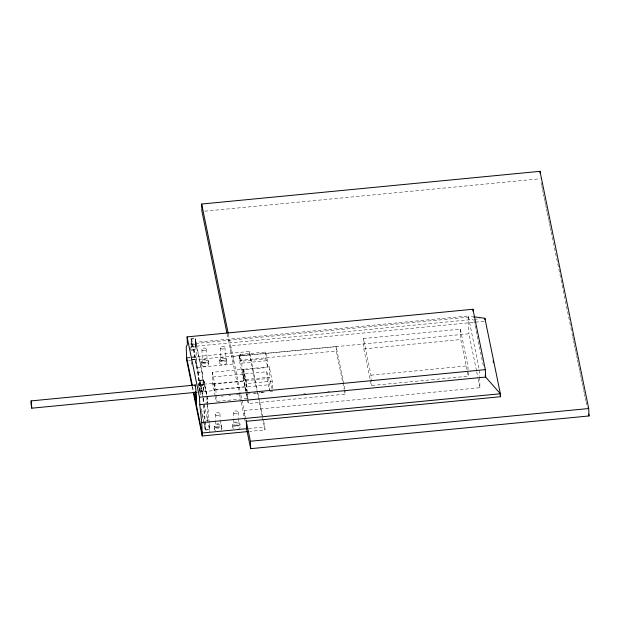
<?xml version="1.0" encoding="UTF-8"?>
<svg xmlns="http://www.w3.org/2000/svg" width="620" height="620" viewBox="0 0 620 620"><rect width="100%" height="100%" fill="white"/><g stroke="black" fill="none" stroke-linecap="round" stroke-linejoin="round"><path stroke-width="0.46" stroke-dasharray="3.1 2.33" d="M191.828 344.983L191.053 350.184L194.688 349.835L195.471 344.627L195.238 338.69L191.603 339.039L191.828 344.983L195.471 344.627M190.449 350.067L191.239 344.867L191.014 338.838L195.215 338.435L202.089 371.977L203.678 391.577L203.755 380.122L200.113 380.478L199.935 391.708M191.41 359.833L195.06 359.468L194.657 349.665L195.44 344.457L195.215 338.435M206.832 394.987L203.74 379.889L199.524 380.3L199.578 389.895L203.779 389.492L202.996 384.253L202.903 385.206L198.702 385.609L198.78 387.539M214.024 383.214L214.66 390.515L214.024 383.214L198.617 384.702L202.996 384.253M190.96 357.678L194.602 357.314L195.06 359.468M204.848 211.18L540.291 178.754M476.493 370.683L468.921 333.8L233.004 356.608L233.283 364.033L196.71 367.567L195.742 342.333L468.239 315.991L479.307 369.9L479.555 376.464M190.27 344.03L473.231 316.673L483.693 367.621M191.239 344.867L195.44 344.457M191.045 346.688L473.316 319.401M474.285 319.308L480.066 318.75M484.034 321.346L230.787 345.828L231.074 353.245M191.286 349.99L194.657 349.665M363.444 338.52L460.373 329.142L467.899 365.808L468.302 376.193L371.372 385.562L363.847 348.905L363.444 338.52L370.969 375.178L371.372 385.562M186.628 357.546L249.356 351.478L257.688 392.049M188.433 357.918L190.115 357.756M240.049 354.501L265.647 352.028L267.422 360.654L267.685 367.482L242.079 369.954L241.815 363.126L240.049 354.501L240.312 361.328L265.91 358.856L267.685 367.482M191.665 359.693L195.029 359.368L209.886 431.721M188.643 360.329L192.448 359.964M193.401 359.871L249.472 354.446L256.835 390.298M245.729 391.329L239.374 360.39L239.204 355.934L336.133 346.565L344.79 388.756M239.374 360.39L336.303 351.021L342.651 381.959M363.847 348.905L460.768 339.535L468.302 376.193M241.815 363.126L267.422 360.654M191.014 338.838L197.889 372.326L202.097 371.915L202.205 373.813M215.218 395.978L212.799 384.175L212.342 372.302L243.435 369.295L246.977 386.547L247.217 392.94M272.072 388.833L269.677 377.185L244.071 379.657L243.676 369.264L269.274 366.792L272.219 381.13L272.513 388.686M212.885 376.983L266.833 371.767L269.491 384.702L269.716 390.678M213.141 383.811L267.096 378.595L269.56 390.608M212.799 384.175L243.885 381.168L246.31 392.971M243.676 369.264L246.621 383.61L272.219 381.13M212.342 372.302L215.884 389.554L246.977 386.547M215.535 389.918L269.491 384.702M370.969 375.178L467.899 365.808M198.299 392.096L214.66 390.515M221.456 396.203L223.34 396.017M228.989 395.475L230.873 395.289M236.53 394.746L239.351 394.475M253.557 393.096L255.463 392.917M261.175 392.359L263.082 392.173M249.86 393.723L247.016 393.995L248.054 399.063M253.658 393.359L260.292 392.716M261.245 392.623L265.98 392.166M269.778 391.801L272.622 391.522M215.411 396.885L216.341 401.427L247.427 398.42L247.256 393.855M205.592 403.031L207.421 402.853L207.227 397.761M303.722 393.685L305.637 393.499M327.709 391.367L329.631 391.181M247.458 399.768L248.233 403.519L345.154 394.149L345.022 390.585M479.593 377.394L479.989 387.709L244.071 410.518L244.319 417.012M207.537 403.845L209.087 419.957L204.879 420.368L203.414 405.201M204.46 423.468L205.786 429.916L209.436 429.559L209.072 419.918M202.236 415.4L205.251 430.079L209.459 429.668L209.157 421.724M248.496 428.536L264.856 426.955L264.972 429.924L249.767 431.396M191.603 339.039L198.439 372.326L202.089 371.977M199.71 390.592L199.276 386.121L202.926 385.772M200.151 390.437L203.802 390.089M195.827 392.336L197.509 392.173M200.028 391.925L203.678 391.577M194.602 357.314L194.494 356.787M199.431 388.376L199.493 390.941M541.074 182.551L541.655 185.395M541.849 186.341L542.43 189.193M542.632 190.139L543.213 192.983M543.407 193.936L543.996 196.78M544.189 197.726L544.771 200.578M544.964 201.523L545.554 204.368M545.747 205.321L546.329 208.165M546.522 209.118L547.111 211.963M547.305 212.908L547.886 215.76M548.088 216.706L548.669 219.55M548.863 220.503L549.452 223.347M549.646 224.293L550.227 227.145M550.421 228.09L551.01 230.935M551.203 231.888L571.857 332.46M572.051 333.413L572.632 336.257M572.826 337.21L573.415 340.054M573.609 341L574.19 343.852M574.384 344.798L574.972 347.642M575.166 348.595L575.747 351.439M575.949 352.385L576.53 355.237M576.724 356.182L577.313 359.026M577.507 359.98L578.088 362.824M578.282 363.777L578.871 366.622M579.064 367.567L579.646 370.419M579.839 371.365L580.429 374.209M580.622 375.162L581.204 378.006M581.405 378.952L581.986 381.804M582.18 382.749L582.769 385.594M582.963 386.547L583.544 389.391M583.738 390.344L584.327 393.188M584.521 394.134L585.102 396.986M585.296 397.932L585.885 400.776M586.078 401.729L587.249 407.418M476.687 371.628L478.051 378.254M478.245 379.2L479.989 387.709M342.844 382.897L344.193 389.461M344.387 390.399L345.154 394.149M257.881 392.987L263.5 420.352M263.694 421.29L264.856 426.955M257.029 391.243L264.972 429.924M239.204 355.934L240.312 361.328M242.079 369.954L244.071 379.657M246.318 390.972L244.233 380.804L243.97 373.976L246.628 386.911L246.791 391.181M246.496 393.886L247.427 398.42M245.915 392.266L247.264 398.831M228.362 334.033L240.638 393.808M240.831 394.754L245.729 418.608M245.915 419.5L246.287 421.298M227.09 333.862L239.367 393.638M239.56 394.584L240.924 401.225M241.118 402.179L244.233 417.361M244.358 417.942L244.908 420.639M195.742 342.333L206.615 395.304M199.524 380.3L202.817 396.335M201.43 408.727L204.267 422.546M191.208 361.654L191.782 364.467M201.485 411.726L202.042 414.478M192.572 386.462L193.549 391.197M192.169 386.926L193.138 391.646M203.755 380.122L207.196 396.916L207.444 402.899M200.113 380.478L203.538 397.273M200.128 391.77L200.276 394.793M203.949 405.1L205.786 429.916M198.439 372.326L199.276 386.121M197.889 372.326L198.702 385.609M203.569 398.118L203.763 403.209M468.239 315.991L468.921 333.8M460.373 329.142L460.768 339.535M336.133 346.565L336.303 351.021M269.274 366.792L269.677 377.185M266.833 371.767L267.096 378.595M265.647 352.028L265.91 358.856M249.356 351.478L249.472 354.446M248.093 399.954L248.233 403.519M246.621 383.61L246.907 391.166M243.435 369.295L243.885 381.168M239.994 424.258A3.689 2.185 -2.2 0 1 234.283 426.087A3.689 2.185 -2.2 0 1 234.678 422.305A3.689 2.185 -2.2 0 1 239.994 424.258L240.111 427.226M238.243 412.114L238.452 417.593M238.483 418.508L238.7 423.987M233.484 412.571L233.694 418.05M233.732 418.965L233.942 424.444M232.639 424.173L232.756 427.141M226.711 359.569A3.689 2.185 -2.2 0 1 220.991 361.39A3.689 2.185 -2.2 0 1 221.402 357.608A3.689 2.185 -2.2 0 1 226.711 359.569L226.827 362.537A3.689 2.185 -2.2 0 1 221.108 364.358A3.689 2.185 -2.2 0 1 221.518 360.577A3.689 2.185 -2.2 0 1 226.827 362.537M224.959 347.417L225.409 359.29M220.201 347.874L220.658 359.755M219.356 359.476L219.472 362.444M221.697 425.692L221.813 428.66M219.953 413.881L220.162 419.36M220.201 420.275L220.41 425.754M215.884 389.554L216.062 394.119M216.093 395.033L216.341 401.427M215.194 414.338L215.411 419.818M215.442 420.732L215.651 426.211M214.365 426.273L214.474 429.242M208.405 360.925L208.514 363.894M206.662 349.184L207.119 361.065M206.847 397.18L207.134 404.651M207.165 405.589L207.778 421.476M204.949 422.135L205.251 430.079M201.903 349.649L202.36 361.522M201.089 361.654L201.206 364.622M203.042 398.141L203.228 403.302M203.74 379.889L203.74 381.261M233.67 428.699A3.689 2.185 -2.2 0 1 235.701 425.064A3.689 2.185 -2.2 0 1 239.924 427.792M239.506 428.311A3.689 2.185 -2.2 0 1 238.871 428.761M215.791 430.691A3.689 2.185 -2.2 0 1 215.31 427.63A3.689 2.185 -2.2 0 1 220.503 427.219A3.689 2.185 -2.2 0 1 220.976 430.28M215.675 427.722A3.689 2.185 -2.2 0 0 221.658 426.265A3.689 2.185 -2.2 0 0 216.76 423.964A3.689 2.185 -2.2 0 0 215.675 427.722M202.484 363.072A3.689 2.185 -2.2 0 0 208.397 361.499A3.689 2.185 -2.2 0 0 203.36 359.305A3.689 2.185 -2.2 0 0 202.484 363.072M202.601 366.04A3.689 2.185 -2.2 0 0 208.514 364.467A3.689 2.185 -2.2 0 0 203.469 362.274A3.689 2.185 -2.2 0 0 202.601 366.04M221.557 360.677A2.395 1.418 -2.2 0 0 225.409 359.662A2.395 1.418 -2.2 0 0 222.138 358.228A2.395 1.418 -2.2 0 0 221.557 360.677M203.259 362.444A2.395 1.418 -2.2 0 0 207.111 361.429A2.395 1.418 -2.2 0 0 203.848 359.995A2.395 1.418 -2.2 0 0 203.259 362.444M234.84 425.367A2.395 1.418 -2.2 0 0 238.692 424.359A2.395 1.418 -2.2 0 0 235.422 422.918A2.395 1.418 -2.2 0 0 234.84 425.367M216.551 427.134A2.395 1.418 -2.2 0 0 220.402 426.126A2.395 1.418 -2.2 0 0 217.139 424.685A2.395 1.418 -2.2 0 0 216.551 427.134M234.383 413.493A2.395 1.418 -2.2 0 0 238.235 412.478A2.395 1.418 -2.2 0 0 234.972 411.045A2.395 1.418 -2.2 0 0 234.383 413.493M216.101 415.261A2.395 1.418 -2.2 0 0 219.945 414.245A2.395 1.418 -2.2 0 0 216.682 412.811A2.395 1.418 -2.2 0 0 216.101 415.261M221.1 348.804A2.395 1.418 -2.2 0 0 224.952 347.789A2.395 1.418 -2.2 0 0 221.689 346.355A2.395 1.418 -2.2 0 0 221.1 348.804M202.802 350.571A2.395 1.418 -2.2 0 0 206.654 349.556A2.395 1.418 -2.2 0 0 203.391 348.122A2.395 1.418 -2.2 0 0 202.802 350.571"/><path stroke-width="0.93" d="M195.044 385.958L195.137 385.005L195.92 390.244L196.509 405.666M195.734 384.981L31.14 400.9L31.132 404.163L31.775 408.193L196.369 392.282M31.775 408.193L31.14 400.9M226.897 332.909L201.957 211.467L201.671 204.042L540.005 171.329L588.713 408.534L589 415.958L250.666 448.671L246.38 427.792M191.975 385.981L186.744 360.514L186.233 347.154L187.38 344.309L187.1 336.892L472.944 309.256L485.344 369.636L485.631 377.053L500.379 393.754L500.495 396.722L246.287 421.298L246.566 428.722M187.1 336.892L199.493 397.265L485.344 369.636M247.861 431.574L202.244 435.984L201.725 422.631L199.779 404.689L485.631 377.053L485.243 375.17M201.725 422.631L500.379 393.754L484.879 318.277L474.122 316.797M247.535 428.629L202.128 433.016L196.431 405.263M246.094 420.375L250.379 441.246L588.713 408.534M195.625 391.654L196.47 405.449M186.752 358.081L186.628 357.546L192.378 385.531M588.613 414.059L589 415.958M493.132 360.871L493.52 362.762M500.107 394.839L500.495 396.722M201.671 204.042L228.168 333.079M193.719 392.057L195.68 401.605L195.323 392.282M193.332 392.592L202.244 435.984M195.269 391.747L195.641 401.388M540.005 171.329L540.074 173.189M484.879 318.277L484.941 319.765M472.944 309.256L473.014 311.108M250.379 441.246L250.666 448.671M199.493 397.265L199.779 404.689"/></g></svg>
